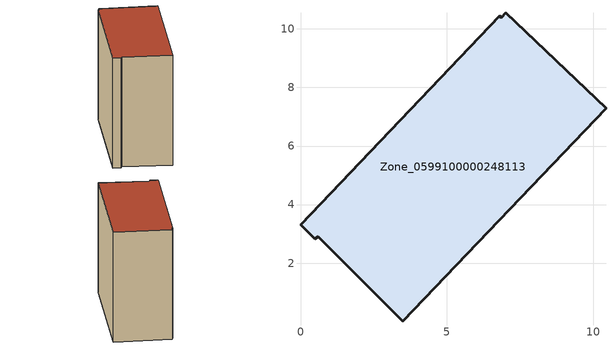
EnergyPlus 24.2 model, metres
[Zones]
Zone_0599100000248113
 floor ground (C_G): 10.43,7.29 3.5,0.02 0.6,2.9 0.49,2.84 0,3.31 6.8,10.44 6.86,10.38 7.01,10.55 z1.94
 wall outside (C_F): 10.43,7.29 7.01,10.55 6.86,10.38 6.8,10.44 0,3.31 0.49,2.84 0.6,2.9 3.5,0.02 10.43,7.29 z1.94:11.4
 roof outside (C_R): 3.5,0.02 10.43,7.29 7.01,10.55 6.86,10.38 6.8,10.44 0,3.31 0.49,2.84 0.6,2.9 z11.4
[BUILDING]
Pand.0599100000248113: North Axis=0; Terrain=City; Loads Convergence Tolerance Value=0.04; Temperature Convergence Tolerance Value=0.4; Solar Distribution=FullExterior; Maximum Number of Warmup Days=25; Minimum Number of Warmup Days=1
[Site:Location]
Rotterdam.The.Hague.AP_ZH_NLD Design_Conditions: Latitude=51.96; Longitude=4.45; Time Zone=1; Elevation=-4.5
[SITE:GROUNDTEMPERATURE:BUILDINGSURFACE]
18, 18, 18, 18, 18, 18, 18, 18, 18, 18, 18, 18
[MATERIAL] Thermal Absorptance=0.9; Solar Absorptance=0.7; Visible Absorptance=0.7
Name | Roughness | Thickness | Conductivity | Density | Specific Heat
G.TI.1992-2005 | MediumSmooth | 0.15 | 0.06 | 540 | 1210
F.TI.1992-2005 | Rough | 0.3 | 0.12 | 1920 | 840
R.TI.1992-2005 | MediumRough | 0.2 | 0.08 | 1500 | 1000
[CONSTRUCTION]
C_G: G.TI.1992-2005
C_F: F.TI.1992-2005
C_R: R.TI.1992-2005
[ZONE]
Zone_0599100000248113: Type=1; Multiplier=1; Ceiling Height=Autocalculate; Volume=Autocalculate; Floor Area=autocalculate; Part of Total Floor Area=Yes
[ZONEINFILTRATION:DESIGNFLOWRATE]
Infil_Zone_0599100000248113: Zone or ZoneList or Space or SpaceList=Zone_0599100000248113; Schedule=AlwaysOn; Design Flow Rate Calculation Method=Flow/Area; Flow Rate per Floor Area=0.0015; Constant Term Coefficient=1; Temperature Term Coefficient=0; Velocity Term Coefficient=0; Velocity Squared Term Coefficient=0
[HVACTEMPLATE:ZONE:IDEALLOADSAIRSYSTEM]
Zone_0599100000248113: Maximum Heating Supply Air Temperature=50; Minimum Cooling Supply Air Temperature=13; Maximum Heating Supply Air Humidity Ratio=0.0156; Minimum Cooling Supply Air Humidity Ratio=0.0077; Heating Limit=NoLimit; Cooling Limit=NoLimit; Dehumidification Control Type=ConstantSensibleHeatRatio; Cooling Sensible Heat Ratio=0.7; Dehumidification Setpoint=60; Humidification Control Type=None; Humidification Setpoint=30; Outdoor Air Method=None; Outdoor Air Flow Rate per Person=0.00944; Outdoor Air Flow Rate per Zone Floor Area=0; Outdoor Air Flow Rate per Zone=0; Demand Controlled Ventilation Type=None; Outdoor Air Economizer Type=NoEconomizer; Heat Recovery Type=None; Sensible Heat Recovery Effectiveness=0.7; Latent Heat Recovery Effectiveness=0.65
[ZONECONTROL:THERMOSTAT]
ThermostatControl_Zone_0599100000248113: Zone or ZoneList=Zone_0599100000248113; Control Type Schedule=DualSetpointControlType; Control 1=Thermostat_Zone_0599100000248113; Temperature Difference Between Cutout And Setpoint=0
[THERMOSTATSETPOINT:DUALSETPOINT]
Thermostat_Zone_0599100000248113: Heating Setpoint Temperature Schedule=HeatingSetpoint_Zone_0599100000248113; Cooling Setpoint Temperature Schedule=CoolingSetpoint_Zone_0599100000248113
[SCHEDULE:COMPACT]
HeatingSetpoint_Zone_0599100000248113: Through: 12/31, For: AllDays, Until: 24:00, 21
CoolingSetpoint_Zone_0599100000248113: Through: 12/31, For: AllDays, Until: 24:00, 24
DualSetpointControlType: Through: 12/31, For: AllDays, Until: 24:00, 4
AlwaysOn: Through: 12/31, For: AllDays, Until: 24:00, 1
